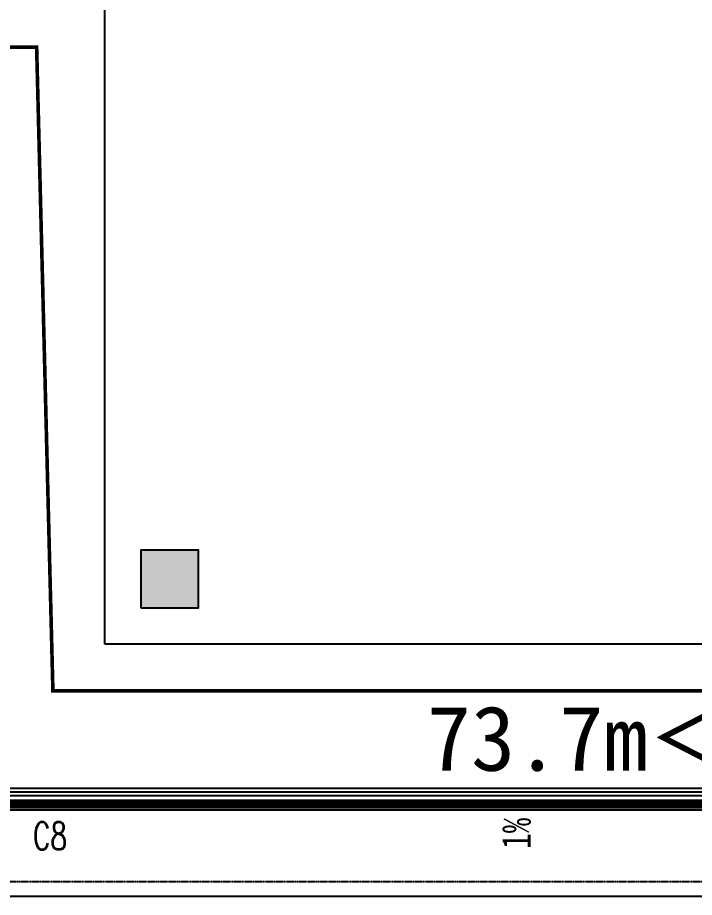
# Model space of a CAD drawing. Header units: millimetres. Extents: x 2508758 to 2608101, y 258149 to 386457.
# Drawn here: x 2535491 to 2544876, y 272447 to 284649 of the extents above; entities that cross this region are included whole.
import ezdxf

# ---------------------------------------------------------------- set-up
doc = ezdxf.new("R2010")
doc.units = ezdxf.units.MM
doc.header["$MEASUREMENT"] = 0
doc.linetypes.add('_DASH', pattern=[0.6, 0.4, -0.2])
doc.linetypes.add('DASH', pattern=[0.35, 0.25, -0.1])
doc.layers.get('0').update_dxf_attribs({"linetype": 'CONTINUOUS'})
for name, color, linetype in [('0-商铺线', 2, 'CONTINUOUS'), ('COLUMN', 255, 'CONTINUOUS'), ('DIM_SYMB', 3, 'CONTINUOUS'), ('PUB_HATCH', 251, 'CONTINUOUS'), ('RAIL', 163, 'CONTINUOUS'), ('STAIR', 2, 'CONTINUOUS'), ('WINDOW', 4, 'CONTINUOUS'), ('栏杆', 212, 'CONTINUOUS'), ('索引', 1, 'CONTINUOUS'), ('门窗', 40, 'CONTINUOUS')]:
    doc.layers.add(name, color=color, linetype=linetype)
doc.layers.add('fire', color=1, linetype='CONTINUOUS', lineweight=5)
doc.styles.add('_TCH_DIM', font='', dxfattribs={"width": 0.8})
doc.styles.add('_TCH_SPACE', font='SIMPLEX', dxfattribs={"height": 5, "bigfont": 'GBCBIG'})
doc.styles.add('TK-TITLE', font='simhei.ttf', dxfattribs={"height": 350})
doc.styles.get('_TCH_DIM').set_extended_font_data('SimSun')

# ---------------------------------------------------------------- blocks, each defined once
blk = doc.blocks.new('_FZH')
blk.add_lwpolyline([(-0.5, -0.5), (0.5, -0.5), (0.5, 0.5), (-0.5, 0.5)], close=True)
at = {"layer": 'PUB_HATCH'}
blk.add_solid([(-0.5, -0.5), (0.5, -0.5), (-0.5, 0.5), (0.5, 0.5)], dxfattribs=at)

msp = doc.modelspace()

# ---------------------------------------------------------------- linework, layer by layer
at = {"layer": '0-商铺线'}
msp.add_line((2536701.5, 275960.5), (2536701.5, 298460.5), dxfattribs=at)
msp.add_lwpolyline([(2578601.5, 284460.5), (2562701.5, 284460.5), (2562701.5, 275960.5), (2536701.5, 275960.5)], dxfattribs=at)
at = {"layer": 'DIM_SYMB'}
msp.add_lwpolyline([(2542690.3, 273604.4, 0, 0, 0), (2542690.3, 272956.6, 120, 0, 0), (2542690.3, 272506.6, 0, 0, 0)], format="xyseb", dxfattribs=at)
at = {"layer": 'fire', "color": 5, "linetype": '_DASH', "ltscale": 1000, "const_width": 50}
msp.add_lwpolyline([(2578601.5, 283210.7), (2563725.2, 283210.7), (2563725.2, 275311.9), (2535980.9, 275311.9), (2535755.4, 284240.1), (2521408.6, 284240.1)], dxfattribs=at)
at = {"layer": 'RAIL'}
msp.add_line((2566401.5, 272460.5), (2518401.5, 272460.5), dxfattribs=at)
at = {"layer": 'STAIR', "linetype": 'DASH'}
msp.add_line((2566201.5, 272660.5), (2518601.5, 272660.5), dxfattribs=at)
at = {"layer": 'WINDOW'}
for p, q in [((2526106.5, 273860.5), (2565001.5, 273860.5)), ((2526106.5, 273793.8), (2565068.2, 273793.8)), ((2526106.5, 273727.1), (2565134.8, 273727.1)), ((2526106.5, 273660.5), (2565201.5, 273660.5))]:
    msp.add_line(p, q, dxfattribs=at)
at = {"layer": '栏杆'}
for points in [[(2519851.5, 285460.5), (2519851.5, 273910.5), (2564901.5, 273910.5), (2564901.5, 276510.5)], [(2519901.5, 285460.5), (2519901.5, 273960.5), (2564851.5, 273960.5), (2564851.5, 276510.5)]]:
    msp.add_lwpolyline(points, dxfattribs=at)
at = {"layer": '索引', "const_width": 100}
msp.add_lwpolyline([(2565171.5, 273727.1), (2519601.5, 273727.1), (2519601.5, 311760.5), (2518601.5, 311760.5), (2518601.5, 313260.5), (2522001.5, 313260.5), (2522001.5, 321260.5), (2520101.5, 321260.5), (2520101.5, 320260.5), (2518601.5, 320260.5), (2518601.5, 335360.5)], dxfattribs=at)

# ---------------------------------------------------------------- block references
at = {"layer": 'COLUMN', "xscale": 800, "yscale": 800, "zscale": 800}
msp.add_blockref('_FZH', (2537601.5, 276860.5), dxfattribs=at)

# ---------------------------------------------------------------- texts
at = {"layer": 'DIM_SYMB', "color": 7, "style": '_TCH_DIM', "width": 0.8}
msp.add_text('1%', height=398.73, rotation=90, dxfattribs=at).set_placement((2542605.4, 273118.4))
at = {"layer": 'fire', "color": 5, "style": 'TK-TITLE'}
msp.add_text('73.7m＜75m（满足）', height=900, rotation=0.03514, dxfattribs=at).set_placement((2541166.8, 274202.7))
at = {"layer": '门窗', "style": '_TCH_SPACE', "width": 0.705882}
msp.add_text('C8', height=382.5, dxfattribs=at).set_placement((2535704, 273108.9))

doc.saveas('drawing.dxf')
